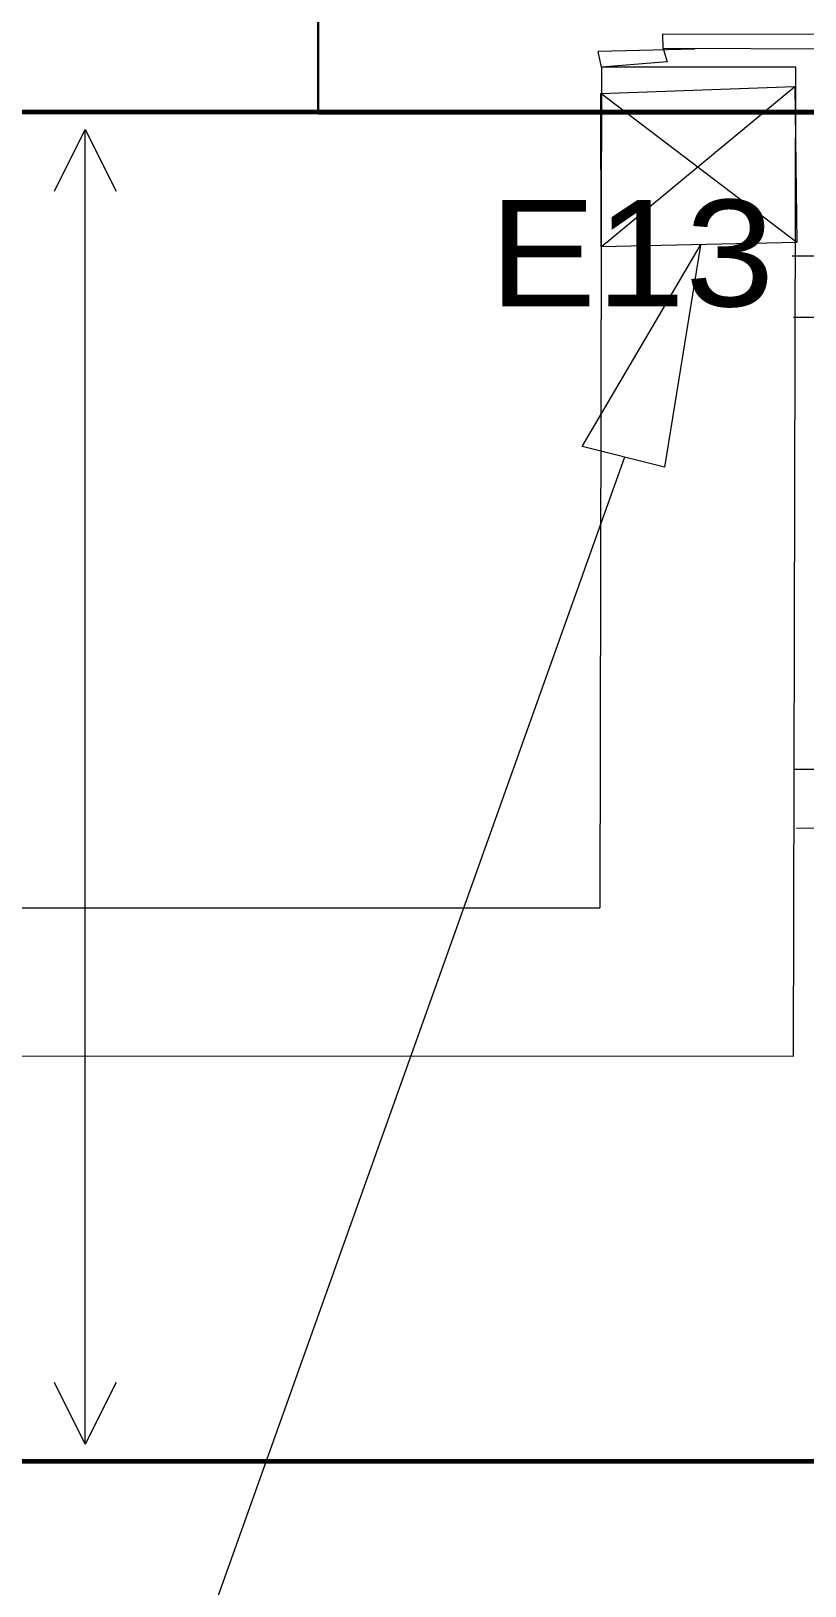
# Paper-space layout '01 Roof Support Layout' of a CAD drawing. Header units: millimetres. Extents: x 5 to 415, y 5 to 287.
# Drawn here: x 121.95 to 130.65, y 137.75 to 155.21 of the extents above; entities that cross this region are included whole.
import ezdxf

# ---------------------------------------------------------------- set-up
doc = ezdxf.new("R2010")
doc.units = ezdxf.units.MM
for name, color, linetype in [('GA_BACKGROUND', 253, 'Continuous'), ('SHEET_GEOMETRY', 7, 'Continuous'), ('SHEET_TEXT', 7, 'Continuous')]:
    doc.layers.add(name, color=color, linetype=linetype)

# ---------------------------------------------------------------- blocks, each defined once
blk = doc.blocks.new('SHEET_01_ROOF')
at = {"layer": 'GA_BACKGROUND', "lineweight": 0}
for p, q in [((129.053, 155.012), (129.047, 155.178)), ((129.047, 155.178), (134.55, 155.163)), ((129.409, 155.005), (128.323, 154.977)), ((128.359, 154.804), (128.323, 154.977)), ((128.359, 154.804), (128.323, 154.977)), ((129.053, 155.012), (129.098, 154.864)), ((134.556, 154.997), (129.053, 155.012)), ((129.053, 155.012), (129.098, 154.864)), ((128.359, 154.804), (128.342, 145.361)), ((129.098, 154.864), (128.359, 154.804)), ((129.098, 154.864), (128.359, 154.804)), ((130.542, 154.802), (128.359, 154.804)), ((130.517, 143.696), (130.542, 154.802)), ((128.35, 154.506), (130.531, 154.587)), ((128.354, 152.784), (130.531, 154.587)), ((130.531, 154.587), (130.556, 152.833)), ((128.354, 152.784), (128.35, 154.506)), ((130.556, 152.833), (128.35, 154.506)), ((128.141, 150.544), (129.47, 152.805)), ((130.556, 152.833), (128.354, 152.784)), ((129.47, 152.805), (129.068, 150.312)), ((130.502, 152.683), (138.623, 152.694)), ((130.518, 151.996), (137.819, 151.995)), ((129.068, 150.312), (128.141, 150.544)), ((128.619, 150.424), (105.464, 85.631)), ((137.829, 146.914), (130.527, 146.915)), ((138.673, 146.265), (130.552, 146.254)), ((93.563, 145.371), (128.342, 145.361)), ((91.501, 143.704), (130.517, 143.696)), ((100.669, 139.166), (232.059, 139.041))]:
    blk.add_line(p, q, dxfattribs=at)
at = {"layer": 'SHEET_GEOMETRY', "lineweight": 30}
for p, q in [((125.174, 154.296), (125.174, 161.271)), ((135.201, 154.296), (112.24, 154.296)), ((138.41, 154.296), (116.616, 154.296))]:
    blk.add_line(p, q, dxfattribs=at)
at = {"layer": 'SHEET_GEOMETRY', "lineweight": 60}
for p, q in [((135.201, 154.296), (101.195, 154.296)), ((125.174, 154.296), (132.149, 154.296)), ((101.195, 139.146), (135.201, 139.146))]:
    blk.add_line(p, q, dxfattribs=at)
at = {"layer": 'SHEET_GEOMETRY', "lineweight": 15}
for p, q in [((134.765, 154.296), (121.25, 154.296)), ((134.765, 139.146), (121.25, 139.146))]:
    blk.add_line(p, q, dxfattribs=at)
at = {"layer": 'SHEET_GEOMETRY', "lineweight": 18}
for p, q in [((122.212, 153.41), (122.558, 154.102)), ((122.558, 153.18), (122.558, 154.102)), ((122.558, 154.102), (122.904, 153.41)), ((122.558, 152.257), (122.558, 153.18)), ((122.558, 151.334), (122.558, 152.257)), ((122.558, 150.412), (122.558, 151.334)), ((122.558, 149.489), (122.558, 150.412)), ((122.558, 148.566), (122.558, 149.489)), ((122.558, 147.644), (122.558, 148.566)), ((122.558, 146.721), (122.558, 147.644)), ((122.558, 145.798), (122.558, 146.721)), ((122.558, 144.875), (122.558, 145.798)), ((122.558, 143.953), (122.558, 144.875)), ((122.558, 143.03), (122.558, 143.953)), ((122.558, 142.107), (122.558, 143.03)), ((122.558, 141.185), (122.558, 142.107)), ((122.558, 140.262), (122.558, 141.185)), ((122.558, 139.339), (122.558, 140.262)), ((122.558, 139.339), (122.212, 140.032)), ((122.904, 140.032), (122.558, 139.339))]:
    blk.add_line(p, q, dxfattribs=at)
at = {"layer": 'SHEET_TEXT', "width": 1.125475}
blk.add_text('E13', height=1.1963, dxfattribs=at).set_placement((127.098, 152.116))

psp = doc.layouts.new('01 Roof Support Layout')

# ---------------------------------------------------------------- block references
psp.add_blockref('SHEET_01_ROOF', (0, 0))

doc.saveas('drawing.dxf')
